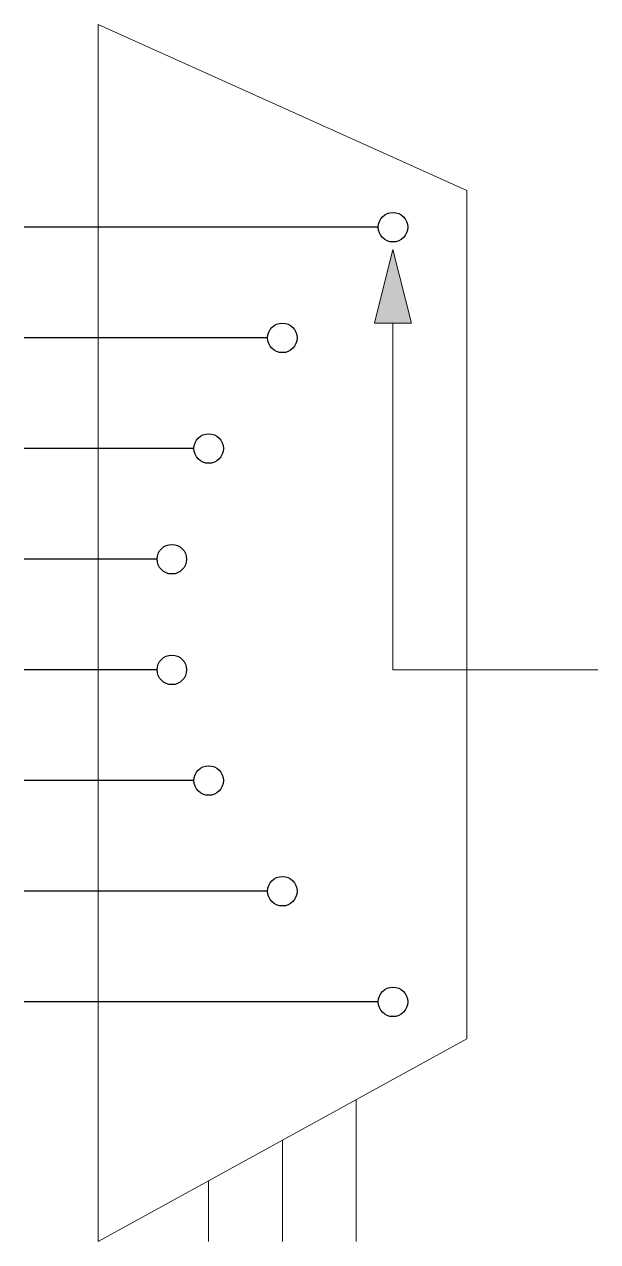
# Model space of a CAD drawing. Header units: millimetres. Extents: x 8 to 23.6, y -15.5 to 17.5.
import ezdxf

# ---------------------------------------------------------------- set-up
doc = ezdxf.new("R2010")
doc.units = ezdxf.units.MM
doc.layers.get('0').update_dxf_attribs({"lineweight": 25, "true_color": 0xffffff})
doc.layers.add('OBJECT', color=7, linetype='Continuous', lineweight=20, true_color=0xffffff)

msp = doc.modelspace()

# ---------------------------------------------------------------- hatches: boundary and pattern name
msp.add_hatch(color=256).paths.add_polyline_path([(17.5, 9.4), (18, 11.4), (18.5, 9.4)], flags=0)

# ---------------------------------------------------------------- linework, layer by layer
for p, q in [((17.6, 12), (8, 12)), ((14.6, 9), (8, 9)), ((12.6, 6), (8, 6)), ((11.6, 3), (8, 3)), ((11.6, 0), (8, 0)), ((12.6, -3), (8, -3)), ((14.6, -6), (8, -6)), ((17.6, -9), (8, -9))]:
    msp.add_line(p, q)
for centre in [(18, 12), (15, 9), (13, 6), (12, 3), (12, 0), (13, -3), (15, -6), (18, -9)]:
    msp.add_circle(centre, 0.4)
at = {"layer": 'OBJECT'}
for p, q in [((10, 17.5), (10, -15.5)), ((10, 17.5), (20, 13)), ((20, -10), (20, 13)), ((17.5, 9.4), (18, 11.4)), ((18, 11.4), (18.5, 9.4)), ((18.5, 9.4), (17.5, 9.4)), ((18, 0), (18, 9.4)), ((18, 0), (23.553, 0)), ((10, -15.5), (20, -10)), ((17, -15.5), (17, -11.65)), ((15, -15.5), (15, -12.75)), ((13, -15.5), (13, -13.85))]:
    msp.add_line(p, q, dxfattribs=at)

doc.saveas('drawing.dxf')
